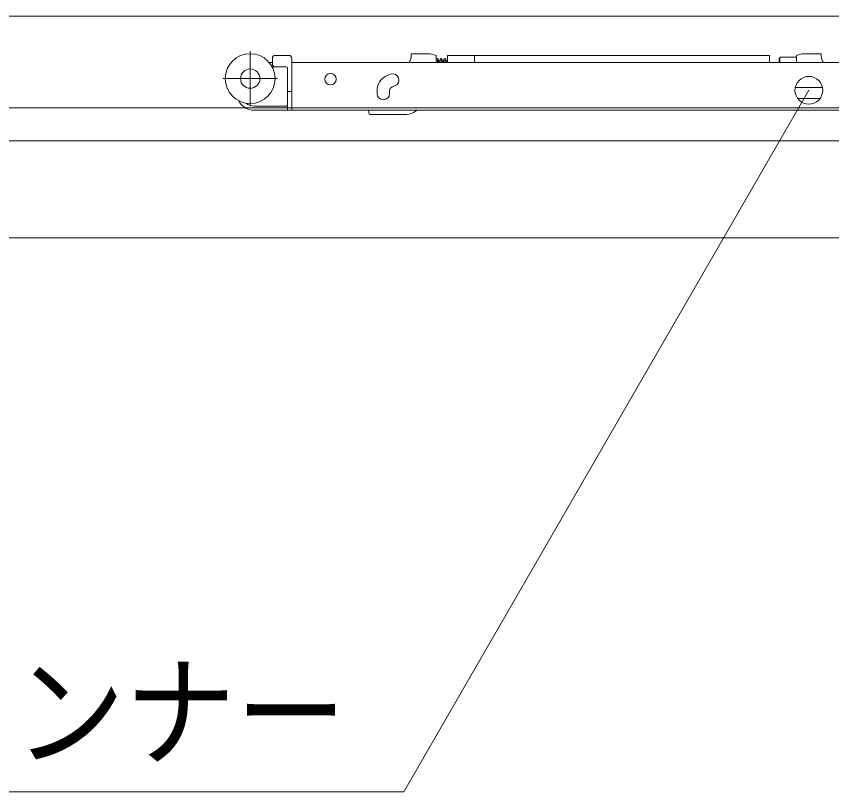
# Model space of a CAD drawing. Units: millimetres, scale not verified. Extents: x -6062 to 6062, y -3045 to 3045.
# Drawn here: x -1364.1 to -1069.7, y 120 to 400 of the extents above; entities that cross this region are included whole.
import ezdxf
from ezdxf.enums import TextEntityAlignment as Align

# ---------------------------------------------------------------- set-up
doc = ezdxf.new("R2010")
doc.units = ezdxf.units.MM
doc.header["$LTSCALE"] = 20
doc.layers.add('0-3_2寸法-3', color=7, linetype='Continuous', lineweight=9)
doc.layers.add('0-4_3一般', color=7, linetype='Continuous', lineweight=9)
doc.styles.add('ＭＳ ゴシック', font='')
doc.styles.get('ＭＳ ゴシック').set_extended_font_data('MS Gothic')

# ---------------------------------------------------------------- blocks, each defined once
blk = doc.blocks.new('グループ-156')
at = {"layer": '0-4_3一般'}
for p, q in [((-76990, 8000), (18030, 8000)), ((10156.1, 7747.9), (10156.1, 7351.9)), ((10436.1, 7717.9), (10336.1, 7717.9)), ((11318.5, 7713.9), (11318.5, 7727.9)), ((11775.7, 7716.9), (11581.7, 7716.9)), ((11581.7, 7665.9), (11581.7, 7716.9)), ((11775.7, 7716.9), (11775.7, 7665.9)), ((13905.7, 7715.9), (11775.7, 7715.9)), ((13905.7, 7715.9), (13905.7, 7665.9)), ((14140.1, 7727.9), (14100.1, 7717.9)), ((14100.1, 7705.9), (14100.1, 7717.9)), ((14140.1, 7727.9), (14280.1, 7727.9)), ((14280.1, 7713.9), (14280.1, 7727.9)), ((10316.1, 7665.9), (10293.7, 7665.9)), ((10316.1, 7697.9), (10316.1, 7655.9)), ((10456.1, 7697.9), (10456.1, 7665.1)), ((10456.1, 7665.9), (16562.1, 7665.9)), ((10456.1, 7659.9), (10456.1, 7665.1)), ((10456.1, 7481.9), (10456.1, 7659.9)), ((11507.7, 7670.9), (11508.4, 7665.9)), ((11534.7, 7670.9), (11535.4, 7665.9)), ((11561.7, 7670.9), (11562.4, 7665.9)), ((11581.6, 7686.9), (11581.7, 7687.5)), ((13975.1, 7690.9), (13975.1, 7665.9)), ((14100.1, 7705.9), (13980.1, 7705.9)), ((13980.1, 7705.9), (13980.1, 7665.9)), ((14100.1, 7705.9), (14100.1, 7665.9)), ((10314.2, 7635.9), (10336.1, 7635.9)), ((10416.1, 7635.9), (10336.1, 7635.9)), ((10426.1, 7475.9), (10426.1, 7625.9)), ((10354.1, 7549.9), (9958.1, 7549.9)), ((11169.8, 7581.5), (11151.1, 7574.7)), ((10456.1, 7470.1), (10456.1, 7481.9)), ((11073.7, 7481.4), (11073.8, 7481.9)), ((11181.8, 7490.1), (11200.6, 7496.9)), ((10426.1, 7455.9), (10426.1, 7475.9)), ((10426.1, 7345.9), (10426.1, 7455.9)), ((10456.1, 7455.9), (10426.1, 7455.9)), ((10456.1, 7470.1), (10456.1, 7455.9)), ((10456.1, 7455.9), (10456.1, 7345.9)), ((11072.1, 7441.9), (11072.1, 7461.9)), ((11162.1, 7462.4), (11162.1, 7461.9)), ((11162.1, 7461.9), (11162.1, 7441.9)), ((18030, 7340), (-76990, 7340)), ((10416.1, 7351.9), (10186.1, 7351.9)), ((10186.1, 7321.9), (10426.1, 7321.9)), ((10426.1, 7321.9), (10426.1, 7345.9)), ((10456.1, 7321.9), (10426.1, 7321.9)), ((10456.1, 7345.9), (10456.1, 7321.9)), ((16562.1, 7321.9), (10456.1, 7321.9)), ((11012.7, 7301.9), (11012.7, 7321.9)), ((11350.1, 7313.8), (11360.2, 7321.9)), ((11022.7, 7291.9), (11287.6, 7291.9)), ((-5960, 7100), (18040, 7100)), ((-5640, 6400), (17720, 6400))]:
    blk.add_line(p, q, dxfattribs=at)
for points in [[(11498.5, 7665.9), (11498.5, 7717.9), (11458.5, 7727.9), (11318.5, 7727.9)], [(11498.5, 7675.8), (11498.6, 7676.3), (11498.6, 7676.9), (11498.7, 7677.4), (11498.8, 7678), (11498.8, 7678.7), (11498.9, 7679.3), (11499, 7680), (11499, 7680.6), (11499.1, 7681.4), (11499.1, 7682.1), (11499.2, 7682.9), (11499.3, 7683.6), (11499.3, 7684.5), (11499.4, 7685.3), (11499.5, 7686.1), (11499.6, 7686.9), (11499.8, 7687.7), (11500.1, 7688.4), (11500.4, 7689.1), (11500.9, 7689.8), (11501.3, 7690.4), (11501.9, 7691), (11502.5, 7691.5), (11503.2, 7692.1), (11503.9, 7692.6), (11504.7, 7693), (11505.6, 7693.5), (11506.5, 7693.8), (11507.5, 7694.2), (11508.4, 7694.4), (11509.2, 7694.5), (11510, 7694.5), (11510.7, 7694.3), (11511.4, 7694.1), (11512, 7693.7), (11512.6, 7693.3), (11513.1, 7692.7), (11513.6, 7692), (11514, 7691.2)], [(11508.3, 7674.5), (11508.3, 7674.1), (11508.2, 7673.6), (11508.1, 7673.2), (11508.1, 7672.8), (11508, 7672.3), (11507.9, 7671.9), (11507.9, 7671.4), (11507.8, 7671), (11507.7, 7670.6), (11507.6, 7670.1), (11507.6, 7669.7), (11507.5, 7669.3), (11507.5, 7668.9), (11507.4, 7668.5), (11507.3, 7668.1), (11507.3, 7667.7), (11507.2, 7667.4), (11507.2, 7667), (11507.1, 7666.6), (11507.1, 7666.3), (11507, 7665.9)], [(11510.5, 7686.7), (11510.6, 7686.7), (11510.8, 7686.7), (11510.9, 7686.7), (11510.9, 7686.6), (11511, 7686.6), (11511, 7686.5), (11511.1, 7686.3), (11511.1, 7686.1), (11511, 7686), (11511, 7685.7), (11510.9, 7685.5), (11510.8, 7685.2), (11510.7, 7684.9), (11510.5, 7684.5), (11510.4, 7684.2), (11510.2, 7683.8), (11510, 7683.4), (11509.9, 7683), (11509.7, 7682.6), (11509.6, 7682.2), (11509.5, 7681.8), (11509.4, 7681.4), (11509.3, 7681), (11509.2, 7680.6), (11509.1, 7680.2), (11509, 7679.8), (11508.9, 7679.4), (11508.9, 7679), (11508.8, 7678.6), (11508.8, 7678.2), (11508.7, 7677.8), (11508.7, 7677.4), (11508.6, 7677), (11508.6, 7676.6), (11508.6, 7676.2), (11508.5, 7675.8), (11508.4, 7675.4), (11508.4, 7674.9), (11508.3, 7674.5)], [(11514, 7691.2), (11514.3, 7690.3), (11514.6, 7689.2), (11514.8, 7688.1), (11515, 7686.9), (11515.3, 7685.8), (11515.4, 7684.7), (11515.6, 7683.6), (11515.8, 7682.5), (11516, 7681.5), (11516.2, 7680.5), (11516.3, 7679.6), (11516.5, 7678.7), (11516.6, 7677.8), (11516.8, 7676.9), (11516.9, 7676.1), (11517, 7675.3), (11517.1, 7674.6), (11517.3, 7673.9), (11517.4, 7673.2), (11517.5, 7672.5), (11517.6, 7671.8), (11517.7, 7671.1), (11517.8, 7670.5), (11517.9, 7669.9), (11518, 7669.2), (11518, 7668.6), (11518.1, 7668.1), (11518.2, 7667.5), (11518.3, 7666.9), (11518.4, 7666.4), (11518.4, 7665.9)], [(11524, 7665.9), (11524.1, 7666.5), (11524.2, 7667.1), (11524.3, 7667.8), (11524.4, 7668.4), (11524.4, 7669.1), (11524.5, 7669.8), (11524.6, 7670.6), (11524.7, 7671.3), (11524.7, 7672.1), (11524.8, 7672.9), (11524.9, 7673.7), (11525, 7674.5), (11525, 7675.4), (11525.1, 7676.2), (11525.2, 7677.1), (11525.3, 7678), (11525.5, 7679), (11525.7, 7680), (11526, 7681), (11526.3, 7682), (11526.6, 7683.1), (11527, 7684.2), (11527.4, 7685.3), (11527.9, 7686.5), (11528.4, 7687.7), (11528.9, 7688.9), (11529.5, 7690.1), (11530.1, 7691.4), (11530.8, 7692.6), (11531.4, 7693.6), (11532.1, 7694.4), (11532.7, 7695.1), (11533.4, 7695.5), (11534, 7695.8), (11534.7, 7695.9), (11535.3, 7695.8), (11536, 7695.5), (11536.6, 7695.1), (11537.3, 7694.4)], [(11535.3, 7674.5), (11535.3, 7674.1), (11535.2, 7673.6), (11535.1, 7673.2), (11535.1, 7672.8), (11535, 7672.3), (11534.9, 7671.9), (11534.9, 7671.4), (11534.8, 7671), (11534.7, 7670.6), (11534.6, 7670.1), (11534.6, 7669.7), (11534.5, 7669.3), (11534.5, 7668.9), (11534.4, 7668.5), (11534.3, 7668.1), (11534.3, 7667.7), (11534.2, 7667.4), (11534.2, 7667), (11534.1, 7666.6), (11534.1, 7666.3), (11534, 7665.9)], [(11537.5, 7686.7), (11537.6, 7686.7), (11537.7, 7686.7), (11537.9, 7686.7), (11537.9, 7686.6), (11538, 7686.6), (11538, 7686.5), (11538.1, 7686.3), (11538.1, 7686.2), (11538, 7686), (11538, 7685.7), (11537.9, 7685.5), (11537.8, 7685.2), (11537.7, 7684.9), (11537.5, 7684.5), (11537.4, 7684.2), (11537.2, 7683.8), (11537, 7683.4), (11536.9, 7683), (11536.7, 7682.6), (11536.6, 7682.2), (11536.5, 7681.8), (11536.4, 7681.4), (11536.3, 7681), (11536.2, 7680.6), (11536.1, 7680.2), (11536, 7679.8), (11535.9, 7679.4), (11535.9, 7679), (11535.8, 7678.6), (11535.8, 7678.2), (11535.7, 7677.8), (11535.7, 7677.4), (11535.6, 7677), (11535.6, 7676.6), (11535.6, 7676.2), (11535.5, 7675.8), (11535.4, 7675.4), (11535.4, 7674.9), (11535.3, 7674.5)], [(11537.3, 7694.4), (11537.9, 7693.6), (11538.5, 7692.6), (11539.2, 7691.4), (11539.8, 7690.1), (11540.4, 7688.9), (11540.9, 7687.6), (11541.4, 7686.5), (11541.9, 7685.3), (11542.3, 7684.2), (11542.7, 7683.1), (11543.1, 7682), (11543.4, 7681), (11543.6, 7680), (11543.9, 7679), (11544, 7678), (11544.2, 7677.1), (11544.3, 7676.2), (11544.4, 7675.3), (11544.5, 7674.5), (11544.5, 7673.7), (11544.6, 7672.9), (11544.7, 7672.1), (11544.8, 7671.3), (11544.9, 7670.6), (11545, 7669.8), (11545, 7669.1), (11545.1, 7668.4), (11545.2, 7667.8), (11545.3, 7667.1), (11545.3, 7666.5), (11545.4, 7665.9)], [(11551, 7665.9), (11551.1, 7666.5), (11551.2, 7667.1), (11551.3, 7667.8), (11551.4, 7668.4), (11551.4, 7669.1), (11551.5, 7669.8), (11551.6, 7670.6), (11551.7, 7671.3), (11551.7, 7672.1), (11551.8, 7672.9), (11551.9, 7673.7), (11552, 7674.5), (11552, 7675.4), (11552.1, 7676.2), (11552.2, 7677.1), (11552.3, 7678), (11552.5, 7679), (11552.7, 7680), (11553, 7681), (11553.3, 7682), (11553.6, 7683.1), (11554, 7684.2), (11554.4, 7685.3), (11554.9, 7686.5), (11555.4, 7687.7), (11555.9, 7688.9), (11556.5, 7690.1), (11557.1, 7691.4), (11557.8, 7692.6), (11558.4, 7693.6), (11559.1, 7694.4), (11559.7, 7695.1), (11560.4, 7695.5), (11561, 7695.8), (11561.7, 7695.9), (11562.3, 7695.8), (11563, 7695.5), (11563.6, 7695.1), (11564.3, 7694.4)], [(11562.3, 7674.5), (11562.3, 7674.1), (11562.2, 7673.6), (11562.1, 7673.2), (11562.1, 7672.8), (11562, 7672.3), (11561.9, 7671.9), (11561.9, 7671.4), (11561.8, 7671), (11561.7, 7670.6), (11561.6, 7670.1), (11561.6, 7669.7), (11561.5, 7669.3), (11561.5, 7668.9), (11561.4, 7668.5), (11561.3, 7668.1), (11561.3, 7667.7), (11561.2, 7667.4), (11561.2, 7667), (11561.1, 7666.6), (11561.1, 7666.3), (11561, 7665.9)], [(11564.5, 7686.7), (11564.6, 7686.7), (11564.8, 7686.7), (11564.9, 7686.7), (11564.9, 7686.6), (11565, 7686.6), (11565, 7686.5), (11565.1, 7686.3), (11565.1, 7686.1), (11565, 7686), (11565, 7685.7), (11564.9, 7685.5), (11564.8, 7685.2), (11564.7, 7684.9), (11564.5, 7684.5), (11564.4, 7684.2), (11564.2, 7683.8), (11564, 7683.4), (11563.9, 7683), (11563.7, 7682.6), (11563.6, 7682.2), (11563.5, 7681.8), (11563.4, 7681.4), (11563.3, 7681), (11563.2, 7680.6), (11563.1, 7680.2), (11563, 7679.8), (11562.9, 7679.4), (11562.9, 7679), (11562.8, 7678.6), (11562.8, 7678.2), (11562.7, 7677.8), (11562.7, 7677.4), (11562.6, 7677), (11562.6, 7676.6), (11562.6, 7676.2), (11562.5, 7675.8), (11562.4, 7675.4), (11562.4, 7674.9), (11562.3, 7674.5)], [(11564.3, 7694.4), (11564.9, 7693.6), (11565.5, 7692.6), (11566.2, 7691.4), (11566.8, 7690.1), (11567.4, 7688.9), (11567.9, 7687.6), (11568.4, 7686.5), (11568.9, 7685.3), (11569.3, 7684.2), (11569.7, 7683.1), (11570.1, 7682), (11570.4, 7681), (11570.6, 7680), (11570.9, 7679), (11571, 7678), (11571.2, 7677.1), (11571.3, 7676.2), (11571.4, 7675.3), (11571.5, 7674.5), (11571.5, 7673.7), (11571.6, 7672.9), (11571.7, 7672.1), (11571.8, 7671.3), (11571.9, 7670.6), (11571.9, 7669.8), (11572, 7669.1), (11572.1, 7668.4), (11572.2, 7667.8), (11572.3, 7667.1), (11572.3, 7666.5), (11572.4, 7665.9)], [(11578, 7665.9), (11578.1, 7666.4), (11578.2, 7667), (11578.3, 7667.5), (11578.3, 7668.1), (11578.4, 7668.6), (11578.5, 7669.2), (11578.6, 7669.7), (11578.6, 7670.2), (11578.7, 7670.8), (11578.8, 7671.3), (11578.9, 7671.9), (11578.9, 7672.4), (11579, 7672.9), (11579.1, 7673.5), (11579.2, 7674), (11579.3, 7674.6), (11579.3, 7675.1), (11579.4, 7675.7), (11579.5, 7676.2), (11579.6, 7676.7), (11579.6, 7677.3), (11579.7, 7677.8), (11579.8, 7678.4), (11579.9, 7678.9), (11580, 7679.4), (11580.1, 7680), (11580.2, 7680.5), (11580.3, 7681.1), (11580.4, 7681.6), (11580.5, 7682.1), (11580.6, 7682.7), (11580.7, 7683.2), (11580.8, 7683.7), (11580.9, 7684.3), (11581.1, 7684.8), (11581.2, 7685.3), (11581.3, 7685.9), (11581.4, 7686.4), (11581.6, 7686.9)], [(11072.1, 7461.9), (11072.1, 7462.4), (11072.1, 7462.9), (11072.1, 7463.4), (11072.1, 7463.9), (11072.1, 7464.4), (11072.1, 7464.9), (11072.1, 7465.4), (11072.2, 7465.9), (11072.2, 7466.4), (11072.2, 7466.9), (11072.2, 7467.4), (11072.3, 7467.9), (11072.3, 7468.4), (11072.3, 7468.9), (11072.3, 7469.4), (11072.4, 7469.9), (11072.4, 7470.4), (11072.5, 7470.9), (11072.5, 7471.4), (11072.5, 7471.9), (11072.6, 7472.4), (11072.6, 7472.9), (11072.7, 7473.4), (11072.7, 7473.9), (11072.8, 7474.4), (11072.8, 7474.9), (11072.9, 7475.4), (11073, 7475.9), (11073, 7476.4), (11073.1, 7476.9), (11073.1, 7477.4), (11073.2, 7477.9), (11073.3, 7478.4), (11073.3, 7478.9), (11073.4, 7479.4), (11073.5, 7479.9), (11073.5, 7480.4), (11073.6, 7480.9), (11073.7, 7481.4)], [(11169.7, 7481.9), (11169.4, 7481.5), (11169.1, 7481), (11168.8, 7480.6), (11168.4, 7480.1), (11168.1, 7479.7), (11167.8, 7479.2), (11167.5, 7478.8), (11167.2, 7478.3), (11167, 7477.9), (11166.7, 7477.4), (11166.4, 7476.9), (11166.1, 7476.4), (11165.9, 7476), (11165.6, 7475.5), (11165.4, 7475), (11165.1, 7474.5), (11164.9, 7474), (11164.7, 7473.5), (11164.5, 7473), (11164.2, 7472.5), (11164, 7472), (11163.8, 7471.5), (11163.7, 7470.9), (11163.5, 7470.4), (11163.3, 7469.9), (11163.2, 7469.4), (11163, 7468.9), (11162.9, 7468.3), (11162.8, 7467.8), (11162.6, 7467.3), (11162.5, 7466.8), (11162.5, 7466.2), (11162.4, 7465.7), (11162.3, 7465.1), (11162.2, 7464.6), (11162.2, 7464.1), (11162.2, 7463.5), (11162.1, 7463), (11162.1, 7462.4)]]:
    blk.add_lwpolyline(points, dxfattribs=at)
for centre, radius in [((10156.1, 7549.9), 180), ((10156.1, 7549.9), 70), ((10736.1, 7545.9), 41)]:
    blk.add_circle(centre, radius, dxfattribs=at)
for centre, radius, start, end in [((10336.1, 7697.9), 20, 90, 180), ((10436.1, 7697.9), 20, 0, 90), ((11238.5, 7713.9), 80, 323.1301, 0), ((14360.1, 7713.9), 80, 180, 216.8699), ((10336.1, 7655.9), 20, 180, 270), ((13980.1, 7690.9), 5, 90, 180), ((10416.1, 7625.9), 10, 0, 90), ((11192.1, 7461.9), 120, 110, 170.40593), ((11185.2, 7539.2), 45, 290, 110), ((11192.1, 7461.9), 30, 110, 138.18969), ((11117.1, 7441.9), 45, 180, 0), ((10186.1, 7451.9), 130, 207.8267, 270), ((10186.1, 7451.9), 100, 232.49603, 270), ((10416.1, 7361.9), 10, 270, 0), ((11022.7, 7301.9), 10, 180, 270), ((11287.6, 7391.9), 100, 270, 308.65981)]:
    blk.add_arc(centre, radius, start, end, dxfattribs=at)
blk = doc.blocks.new('グループ-157')
at = {"layer": '0-4_3一般'}
blk.add_line((-78696.5, 8000), (19903.5, 8000), dxfattribs=at)
blk = doc.blocks.new('グループ-158')
at = {"layer": '0-4_3一般'}
for name in ['グループ-157', 'グループ-156']:
    blk.add_blockref(name, (0, 0), dxfattribs=at)

msp = doc.modelspace()

# ---------------------------------------------------------------- linework, layer by layer
at = {"layer": '0-3_2寸法-3'}
for p, q in [((-1077.8, 378.29), (-1078.15, 378.29)), ((-1077.8, 378.29), (-1078.15, 378.29)), ((-1073.08, 374.29), (-1082.87, 374.29)), ((-1073.98, 370.29), (-1081.97, 370.29))]:
    msp.add_line(p, q, dxfattribs=at)
msp.add_lwpolyline([(-1823.06, 120), (-1224.22, 120), (-1077.98, 373.3)], dxfattribs=at)
msp.add_circle((-1077.98, 373.3), 5.01, dxfattribs=at)
msp.add_circle((-1077.98, 373.3), 5.01, dxfattribs=at)

# ---------------------------------------------------------------- block references
at = {"layer": '0-4_3一般', "xscale": 0.05, "yscale": 0.05}
msp.add_blockref('グループ-158', (-1787.5, 0), dxfattribs=at)

# ---------------------------------------------------------------- texts
at = {"layer": '0-3_2寸法-3', "style": 'ＭＳ ゴシック', "width": 0.9}
msp.add_text('ンナー', height=32.55, dxfattribs=at).set_placement((-1364.85, 122.77), align=Align.BOTTOM_LEFT)

doc.saveas('drawing.dxf')
